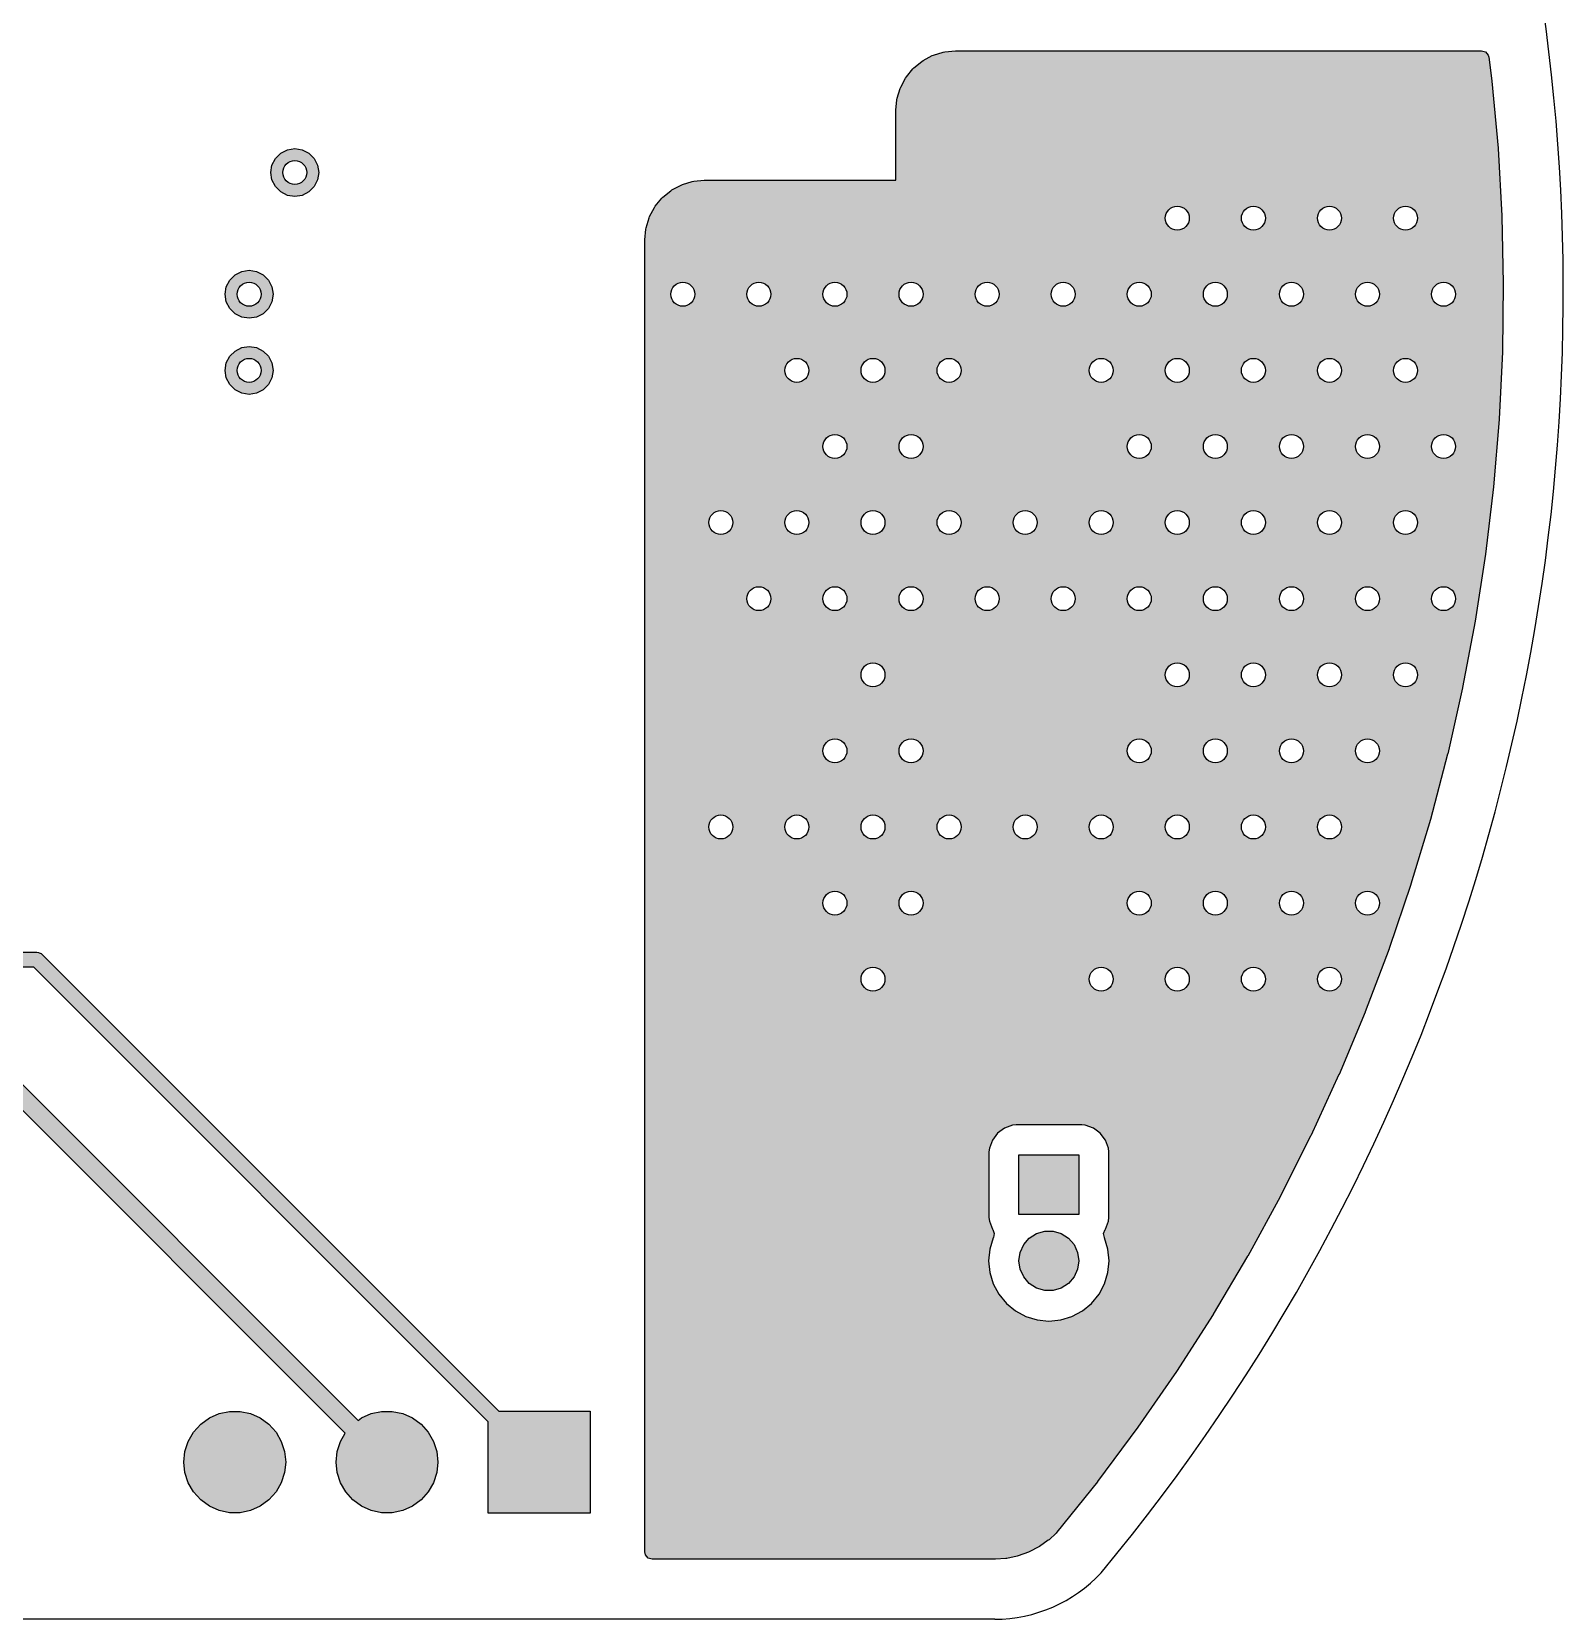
# Model space of a CAD drawing. Header units: millimetres. Extents: x -3894 to -3474, y -291 to 6.
# Drawn here: x -3615.62 to -3590.06, y -105.97 to -79.48 of the extents above; entities that cross this region are included whole.
import ezdxf

# ---------------------------------------------------------------- set-up
doc = ezdxf.new("R2010")
doc.units = ezdxf.units.MM
doc.layers.add('BLACK', color=7, linetype='Continuous')

msp = doc.modelspace()

# ---------------------------------------------------------------- hatches: boundary and pattern name
h = msp.add_hatch(color=256)
h.dxf.hatch_style = 1
h.paths.add_polyline_path([(-3633.604, -85.06), (-3633.716, -85.003), (-3633.839, -84.983), (-3633.963, -85.003), (-3634.074, -85.06), (-3634.163, -85.148), (-3634.22, -85.26), (-3634.239, -85.383), (-3634.22, -85.507), (-3634.163, -85.619), (-3634.074, -85.707), (-3633.963, -85.764), (-3633.839, -85.783), (-3633.716, -85.764), (-3633.604, -85.707), (-3633.516, -85.619), (-3633.459, -85.507), (-3633.439, -85.383), (-3633.459, -85.26), (-3633.516, -85.148)])
h.paths.add_polyline_path([(-3633.639, -85.383, -1), (-3634.039, -85.383, -1)], flags=16)
h.paths.add_polyline_path([(-3633.516, -84.349), (-3633.459, -84.237), (-3633.439, -84.113), (-3633.459, -83.99), (-3633.516, -83.878), (-3633.604, -83.79), (-3633.716, -83.733), (-3633.839, -83.713), (-3633.963, -83.733), (-3634.074, -83.79), (-3634.163, -83.878), (-3634.22, -83.99), (-3634.239, -84.113), (-3634.22, -84.237), (-3634.163, -84.349), (-3634.074, -84.437), (-3633.963, -84.494), (-3633.839, -84.513), (-3633.716, -84.494), (-3633.604, -84.437)])
h.paths.add_polyline_path([(-3634.039, -84.113, -1), (-3633.639, -84.113, -1)], flags=16)
h.paths.add_polyline_path([(-3611.672, -84.894), (-3611.76, -84.806), (-3611.872, -84.749), (-3611.995, -84.729), (-3612.119, -84.749), (-3612.23, -84.806), (-3612.319, -84.894), (-3612.376, -85.006), (-3612.395, -85.129), (-3612.376, -85.253), (-3612.319, -85.365), (-3612.23, -85.453), (-3612.119, -85.51), (-3611.995, -85.529), (-3611.872, -85.51), (-3611.76, -85.453), (-3611.672, -85.365), (-3611.615, -85.253), (-3611.595, -85.129), (-3611.615, -85.006)])
h.paths.add_polyline_path([(-3611.795, -85.129, -1), (-3612.195, -85.129, -1)], flags=16)
h.paths.add_polyline_path([(-3611.672, -84.095), (-3611.615, -83.983), (-3611.595, -83.859), (-3611.615, -83.736), (-3611.672, -83.624), (-3611.76, -83.536), (-3611.872, -83.479), (-3611.995, -83.459), (-3612.119, -83.479), (-3612.23, -83.536), (-3612.319, -83.624), (-3612.376, -83.736), (-3612.395, -83.859), (-3612.376, -83.983), (-3612.319, -84.095), (-3612.23, -84.183), (-3612.119, -84.24), (-3611.995, -84.259), (-3611.872, -84.24), (-3611.76, -84.183)])
h.paths.add_polyline_path([(-3612.195, -83.859, -1), (-3611.795, -83.859, -1)], flags=16)
h.paths.add_polyline_path([(-3610.91, -82.063), (-3610.853, -81.951), (-3610.833, -81.827), (-3610.853, -81.704), (-3610.91, -81.592), (-3610.998, -81.504), (-3611.11, -81.447), (-3611.233, -81.427), (-3611.357, -81.447), (-3611.468, -81.504), (-3611.557, -81.592), (-3611.614, -81.704), (-3611.633, -81.827), (-3611.614, -81.951), (-3611.557, -82.063), (-3611.468, -82.151), (-3611.357, -82.208), (-3611.233, -82.227), (-3611.11, -82.208), (-3610.998, -82.151)])
h.paths.add_polyline_path([(-3611.433, -81.827, -1), (-3611.033, -81.827, -1)], flags=16)
h.paths.add_polyline_path([(-3617.094, -75.408), (-3617.206, -75.351), (-3617.329, -75.331), (-3617.453, -75.351), (-3617.564, -75.408), (-3617.653, -75.496), (-3617.71, -75.608), (-3617.729, -75.731), (-3617.71, -75.855), (-3617.653, -75.967), (-3617.564, -76.055), (-3617.453, -76.112), (-3617.329, -76.131), (-3617.206, -76.112), (-3617.094, -76.055), (-3617.006, -75.967), (-3616.949, -75.855), (-3616.929, -75.731), (-3616.949, -75.608), (-3617.006, -75.496)])
h.paths.add_polyline_path([(-3617.129, -75.731, -1), (-3617.529, -75.731, -1)], flags=16)
h.paths.add_polyline_path([(-3617.457, -72.553), (-3617.437, -72.429), (-3617.457, -72.306), (-3617.514, -72.194), (-3617.602, -72.106), (-3617.714, -72.049), (-3617.837, -72.029), (-3617.961, -72.049), (-3618.072, -72.106), (-3618.161, -72.194), (-3618.218, -72.306), (-3618.237, -72.429), (-3618.218, -72.553), (-3618.161, -72.665), (-3618.072, -72.753), (-3617.961, -72.81), (-3617.837, -72.829), (-3617.714, -72.81), (-3617.602, -72.753), (-3617.514, -72.665)])
h.paths.add_polyline_path([(-3618.037, -72.429, -1), (-3617.637, -72.429, -1)], flags=16)
h.paths.add_polyline_path([(-3615.736, -72.665), (-3615.679, -72.553), (-3615.659, -72.429), (-3615.679, -72.306), (-3615.736, -72.194), (-3615.824, -72.106), (-3615.936, -72.049), (-3616.059, -72.029), (-3616.183, -72.049), (-3616.294, -72.106), (-3616.383, -72.194), (-3616.44, -72.306), (-3616.459, -72.429), (-3616.44, -72.553), (-3616.383, -72.665), (-3616.294, -72.753), (-3616.183, -72.81), (-3616.059, -72.829), (-3615.936, -72.81), (-3615.824, -72.753)])
h.paths.add_polyline_path([(-3616.259, -72.429, -1), (-3615.859, -72.429, -1)], flags=16)
h = msp.add_hatch(color=256)
h.dxf.hatch_style = 1
h.paths.add_polyline_path([(-3594.276, -97.91), (-3594.274, -97.906), (-3593.803, -96.882), (-3593.801, -96.878), (-3593.366, -95.839), (-3593.364, -95.835), (-3592.966, -94.781), (-3592.964, -94.777), (-3592.602, -93.709), (-3592.601, -93.705), (-3592.277, -92.626), (-3592.276, -92.622), (-3591.989, -91.532), (-3591.988, -91.528), (-3591.739, -90.428), (-3591.739, -90.424), (-3591.528, -89.317), (-3591.528, -89.313), (-3591.356, -88.199), (-3591.356, -88.194), (-3591.223, -87.075), (-3591.223, -87.071), (-3591.129, -85.948), (-3591.129, -85.944), (-3591.075, -84.818), (-3591.074, -84.814), (-3591.059, -83.687), (-3591.059, -83.682), (-3591.083, -82.556), (-3591.084, -82.551), (-3591.147, -81.426), (-3591.147, -81.422), (-3591.25, -80.3), (-3591.25, -80.295), (-3591.3, -79.904), (-3591.31, -79.868), (-3591.356, -79.815), (-3591.423, -79.795), (-3600.194, -79.795), (-3600.206, -79.796), (-3600.383, -79.814), (-3600.407, -79.818), (-3600.571, -79.868), (-3600.594, -79.877), (-3600.745, -79.958), (-3600.765, -79.972), (-3600.898, -80.081), (-3600.915, -80.098), (-3601.024, -80.23), (-3601.038, -80.251), (-3601.118, -80.402), (-3601.128, -80.424), (-3601.178, -80.589), (-3601.182, -80.613), (-3601.2, -80.789), (-3601.2, -80.802), (-3601.2, -81.954), (-3602.2, -81.954), (-3602.2, -81.954), (-3604.385, -81.954), (-3604.397, -81.955), (-3604.574, -81.973), (-3604.598, -81.977), (-3604.762, -82.027), (-3604.785, -82.036), (-3604.936, -82.117), (-3604.956, -82.131), (-3605.089, -82.24), (-3605.106, -82.257), (-3605.215, -82.389), (-3605.229, -82.41), (-3605.309, -82.561), (-3605.319, -82.583), (-3605.369, -82.748), (-3605.373, -82.772), (-3605.391, -82.948), (-3605.391, -82.961), (-3605.391, -99.988), (-3605.391, -104.846), (-3605.38, -104.898), (-3605.334, -104.951), (-3605.267, -104.97), (-3599.554, -104.97), (-3599.545, -104.97), (-3599.537, -104.969), (-3599.363, -104.958), (-3599.346, -104.955), (-3599.172, -104.919), (-3599.155, -104.914), (-3598.987, -104.854), (-3598.972, -104.848), (-3598.814, -104.765), (-3598.799, -104.756), (-3598.654, -104.653), (-3598.641, -104.643), (-3598.524, -104.533), (-3598.512, -104.52), (-3597.836, -103.675), (-3597.833, -103.672), (-3597.16, -102.768), (-3597.158, -102.764), (-3596.516, -101.838), (-3596.514, -101.834), (-3595.905, -100.886), (-3595.903, -100.882), (-3595.328, -99.913), (-3595.325, -99.909), (-3594.784, -98.921), (-3594.782, -98.917)])
h.paths.add_polyline_path([(-3601.781, -95.289, -1), (-3601.381, -95.289, -1)], flags=16)
h.paths.add_polyline_path([(-3599.638, -98.111), (-3599.588, -97.976), (-3599.502, -97.861), (-3599.387, -97.775), (-3599.252, -97.724), (-3599.192, -97.718), (-3599.192, -97.718), (-3598.096, -97.718), (-3598.096, -97.718), (-3598.096, -97.718), (-3598.096, -97.718), (-3598.037, -97.724), (-3597.902, -97.775), (-3597.787, -97.861), (-3597.701, -97.976), (-3597.65, -98.111), (-3597.644, -98.171), (-3597.644, -99.266), (-3597.65, -99.326), (-3597.701, -99.461), (-3597.707, -99.469), (-3597.731, -99.533), (-3597.718, -99.596), (-3597.658, -99.792), (-3597.639, -99.988), (-3597.658, -100.185), (-3597.716, -100.373), (-3597.808, -100.547), (-3597.933, -100.699), (-3598.086, -100.824), (-3598.26, -100.917), (-3598.448, -100.975), (-3598.644, -100.994), (-3598.84, -100.975), (-3599.029, -100.917), (-3599.203, -100.824), (-3599.355, -100.699), (-3599.48, -100.547), (-3599.573, -100.373), (-3599.63, -100.185), (-3599.65, -99.988), (-3599.63, -99.792), (-3599.571, -99.596), (-3599.558, -99.534), (-3599.582, -99.469), (-3599.588, -99.461), (-3599.638, -99.326), (-3599.645, -99.266), (-3599.645, -99.266), (-3599.645, -98.171)], flags=16)
h.paths.add_polyline_path([(-3602.416, -94.019, -1), (-3602.016, -94.019, -1)], flags=16)
h.paths.add_polyline_path([(-3599.144, -98.218), (-3598.144, -98.218), (-3598.144, -99.218), (-3599.144, -99.218)], flags=0)
h.paths.add_polyline_path([(-3599.124, -99.848), (-3599.065, -99.718), (-3598.972, -99.611), (-3598.852, -99.534), (-3598.715, -99.494), (-3598.573, -99.494), (-3598.437, -99.534), (-3598.317, -99.611), (-3598.224, -99.718), (-3598.165, -99.848), (-3598.144, -99.988), (-3598.165, -100.129), (-3598.224, -100.259), (-3598.317, -100.366), (-3598.437, -100.443), (-3598.573, -100.483), (-3598.715, -100.483), (-3598.852, -100.443), (-3598.972, -100.366), (-3599.065, -100.259), (-3599.124, -100.129), (-3599.144, -99.988)], flags=0)
h.paths.add_polyline_path([(-3601.146, -94.019, -1), (-3600.746, -94.019, -1)], flags=16)
h.paths.add_polyline_path([(-3603.051, -92.749, -1), (-3602.651, -92.749, -1)], flags=16)
h.paths.add_polyline_path([(-3604.321, -92.749, -1), (-3603.921, -92.749, -1)], flags=16)
h.paths.add_polyline_path([(-3601.781, -92.749, -1), (-3601.381, -92.749, -1)], flags=16)
h.paths.add_polyline_path([(-3597.718, -99.598), (-3597.716, -99.604), (-3597.717, -99.602), (-3597.717, -99.598)], flags=0)
h.paths.add_polyline_path([(-3600.511, -92.749, -1), (-3600.111, -92.749, -1)], flags=16)
h.paths.add_polyline_path([(-3597.971, -95.289, -1), (-3597.571, -95.289, -1)], flags=16)
h.paths.add_polyline_path([(-3602.416, -91.479, -1), (-3602.016, -91.479, -1)], flags=16)
h.paths.add_polyline_path([(-3599.241, -92.749, -1), (-3598.841, -92.749, -1)], flags=16)
h.paths.add_polyline_path([(-3601.146, -91.479, -1), (-3600.746, -91.479, -1)], flags=16)
h.paths.add_polyline_path([(-3596.701, -95.289, -1), (-3596.301, -95.289, -1)], flags=16)
h.paths.add_polyline_path([(-3597.336, -94.019, -1), (-3596.936, -94.019, -1)], flags=16)
h.paths.add_polyline_path([(-3597.971, -92.749, -1), (-3597.571, -92.749, -1)], flags=16)
h.paths.add_polyline_path([(-3601.781, -90.209, -1), (-3601.381, -90.209, -1)], flags=16)
h.paths.add_polyline_path([(-3596.066, -94.019, -1), (-3595.666, -94.019, -1)], flags=16)
h.paths.add_polyline_path([(-3595.431, -95.289, -1), (-3595.031, -95.289, -1)], flags=16)
h.paths.add_polyline_path([(-3596.701, -92.749, -1), (-3596.301, -92.749, -1)], flags=16)
h.paths.add_polyline_path([(-3597.336, -91.479, -1), (-3596.936, -91.479, -1)], flags=16)
h.paths.add_polyline_path([(-3603.686, -88.939, -1), (-3603.286, -88.939, -1)], flags=16)
h.paths.add_polyline_path([(-3602.416, -88.939, -1), (-3602.016, -88.939, -1)], flags=16)
h.paths.add_polyline_path([(-3601.146, -88.939, -1), (-3600.746, -88.939, -1)], flags=16)
h.paths.add_polyline_path([(-3594.796, -94.019, -1), (-3594.396, -94.019, -1)], flags=16)
h.paths.add_polyline_path([(-3595.431, -92.749, -1), (-3595.031, -92.749, -1)], flags=16)
h.paths.add_polyline_path([(-3594.161, -95.289, -1), (-3593.761, -95.289, -1)], flags=16)
h.paths.add_polyline_path([(-3599.876, -88.939, -1), (-3599.476, -88.939, -1)], flags=16)
h.paths.add_polyline_path([(-3596.066, -91.479, -1), (-3595.666, -91.479, -1)], flags=16)
h.paths.add_polyline_path([(-3598.606, -88.939, -1), (-3598.206, -88.939, -1)], flags=16)
h.paths.add_polyline_path([(-3596.701, -90.209, -1), (-3596.301, -90.209, -1)], flags=16)
h.paths.add_polyline_path([(-3603.051, -87.669, -1), (-3602.651, -87.669, -1)], flags=16)
h.paths.add_polyline_path([(-3604.321, -87.669, -1), (-3603.921, -87.669, -1)], flags=16)
h.paths.add_polyline_path([(-3601.781, -87.669, -1), (-3601.381, -87.669, -1)], flags=16)
h.paths.add_polyline_path([(-3594.161, -92.749, -1), (-3593.761, -92.749, -1)], flags=16)
h.paths.add_polyline_path([(-3593.526, -94.019, -1), (-3593.126, -94.019, -1)], flags=16)
h.paths.add_polyline_path([(-3600.511, -87.669, -1), (-3600.111, -87.669, -1)], flags=16)
h.paths.add_polyline_path([(-3594.796, -91.479, -1), (-3594.396, -91.479, -1)], flags=16)
h.paths.add_polyline_path([(-3597.336, -88.939, -1), (-3596.936, -88.939, -1)], flags=16)
h.paths.add_polyline_path([(-3595.431, -90.209, -1), (-3595.031, -90.209, -1)], flags=16)
h.paths.add_polyline_path([(-3599.241, -87.669, -1), (-3598.841, -87.669, -1)], flags=16)
h.paths.add_polyline_path([(-3596.066, -88.939, -1), (-3595.666, -88.939, -1)], flags=16)
h.paths.add_polyline_path([(-3602.416, -86.399, -1), (-3602.016, -86.399, -1)], flags=16)
h.paths.add_polyline_path([(-3597.971, -87.669, -1), (-3597.571, -87.669, -1)], flags=16)
h.paths.add_polyline_path([(-3593.526, -91.479, -1), (-3593.126, -91.479, -1)], flags=16)
h.paths.add_polyline_path([(-3601.146, -86.399, -1), (-3600.746, -86.399, -1)], flags=16)
h.paths.add_polyline_path([(-3594.161, -90.209, -1), (-3593.761, -90.209, -1)], flags=16)
h.paths.add_polyline_path([(-3596.701, -87.669, -1), (-3596.301, -87.669, -1)], flags=16)
h.paths.add_polyline_path([(-3594.796, -88.939, -1), (-3594.396, -88.939, -1)], flags=16)
h.paths.add_polyline_path([(-3603.051, -85.129, -1), (-3602.651, -85.129, -1)], flags=16)
h.paths.add_polyline_path([(-3601.781, -85.129, -1), (-3601.381, -85.129, -1)], flags=16)
h.paths.add_polyline_path([(-3595.431, -87.669, -1), (-3595.031, -87.669, -1)], flags=16)
h.paths.add_polyline_path([(-3592.891, -90.209, -1), (-3592.491, -90.209, -1)], flags=16)
h.paths.add_polyline_path([(-3597.336, -86.399, -1), (-3596.936, -86.399, -1)], flags=16)
h.paths.add_polyline_path([(-3600.511, -85.129, -1), (-3600.111, -85.129, -1)], flags=16)
h.paths.add_polyline_path([(-3593.526, -88.939, -1), (-3593.126, -88.939, -1)], flags=16)
h.paths.add_polyline_path([(-3596.066, -86.399, -1), (-3595.666, -86.399, -1)], flags=16)
h.paths.add_polyline_path([(-3594.161, -87.669, -1), (-3593.761, -87.669, -1)], flags=16)
h.paths.add_polyline_path([(-3597.971, -85.129, -1), (-3597.571, -85.129, -1)], flags=16)
h.paths.add_polyline_path([(-3603.686, -83.859, -1), (-3603.286, -83.859, -1)], flags=16)
h.paths.add_polyline_path([(-3602.416, -83.859, -1), (-3602.016, -83.859, -1)], flags=16)
h.paths.add_polyline_path([(-3604.956, -83.859, -1), (-3604.556, -83.859, -1)], flags=16)
h.paths.add_polyline_path([(-3592.256, -88.939, -1), (-3591.856, -88.939, -1)], flags=16)
h.paths.add_polyline_path([(-3601.146, -83.859, -1), (-3600.746, -83.859, -1)], flags=16)
h.paths.add_polyline_path([(-3594.796, -86.399, -1), (-3594.396, -86.399, -1)], flags=16)
h.paths.add_polyline_path([(-3596.701, -85.129, -1), (-3596.301, -85.129, -1)], flags=16)
h.paths.add_polyline_path([(-3599.876, -83.859, -1), (-3599.476, -83.859, -1)], flags=16)
h.paths.add_polyline_path([(-3592.891, -87.669, -1), (-3592.491, -87.669, -1)], flags=16)
h.paths.add_polyline_path([(-3598.606, -83.859, -1), (-3598.206, -83.859, -1)], flags=16)
h.paths.add_polyline_path([(-3595.431, -85.129, -1), (-3595.031, -85.129, -1)], flags=16)
h.paths.add_polyline_path([(-3593.526, -86.399, -1), (-3593.126, -86.399, -1)], flags=16)
h.paths.add_polyline_path([(-3597.336, -83.859, -1), (-3596.936, -83.859, -1)], flags=16)
h.paths.add_polyline_path([(-3594.161, -85.129, -1), (-3593.761, -85.129, -1)], flags=16)
h.paths.add_polyline_path([(-3596.066, -83.859, -1), (-3595.666, -83.859, -1)], flags=16)
h.paths.add_polyline_path([(-3592.256, -86.399, -1), (-3591.856, -86.399, -1)], flags=16)
h.paths.add_polyline_path([(-3594.796, -83.859, -1), (-3594.396, -83.859, -1)], flags=16)
h.paths.add_polyline_path([(-3592.891, -85.129, -1), (-3592.491, -85.129, -1)], flags=16)
h.paths.add_polyline_path([(-3596.701, -82.589, -1), (-3596.301, -82.589, -1)], flags=16)
h.paths.add_polyline_path([(-3593.526, -83.859, -1), (-3593.126, -83.859, -1)], flags=16)
h.paths.add_polyline_path([(-3595.431, -82.589, -1), (-3595.031, -82.589, -1)], flags=16)
h.paths.add_polyline_path([(-3594.161, -82.589, -1), (-3593.761, -82.589, -1)], flags=16)
h.paths.add_polyline_path([(-3592.256, -83.859, -1), (-3591.856, -83.859, -1)], flags=16)
h.paths.add_polyline_path([(-3592.891, -82.589, -1), (-3592.491, -82.589, -1)], flags=16)
h = msp.add_hatch(color=256)
h.dxf.hatch_style = 1
h.paths.add_polyline_path([(-3598.144, -98.218), (-3599.144, -98.218), (-3599.144, -99.218), (-3598.144, -99.218)])
h.paths.add_polyline_path([(-3598.144, -99.988), (-3598.165, -99.848), (-3598.224, -99.718), (-3598.317, -99.611), (-3598.437, -99.534), (-3598.573, -99.494), (-3598.715, -99.494), (-3598.852, -99.534), (-3598.972, -99.611), (-3599.065, -99.718), (-3599.124, -99.848), (-3599.144, -99.988), (-3599.124, -100.129), (-3599.065, -100.259), (-3598.972, -100.366), (-3598.852, -100.443), (-3598.715, -100.483), (-3598.573, -100.483), (-3598.437, -100.443), (-3598.317, -100.366), (-3598.224, -100.259), (-3598.165, -100.129)])
h.paths.add_polyline_path([(-3623.429, -100.23), (-3623.54, -100.173), (-3623.664, -100.154), (-3623.788, -100.173), (-3623.899, -100.23), (-3623.988, -100.319), (-3624.045, -100.43), (-3624.064, -100.554), (-3624.045, -100.677), (-3623.988, -100.789), (-3623.899, -100.877), (-3623.788, -100.934), (-3623.664, -100.954), (-3623.54, -100.934), (-3623.429, -100.877), (-3623.34, -100.789), (-3623.284, -100.677), (-3623.264, -100.554), (-3623.284, -100.43), (-3623.34, -100.319)])
h.paths.add_polyline_path([(-3623.464, -100.554, -1), (-3623.864, -100.554, -1)], flags=16)
h.paths.add_polyline_path([(-3623.284, -98.645), (-3623.264, -98.522), (-3623.284, -98.398), (-3623.34, -98.287), (-3623.429, -98.198), (-3623.54, -98.141), (-3623.664, -98.122), (-3623.788, -98.141), (-3623.899, -98.198), (-3623.988, -98.287), (-3624.045, -98.398), (-3624.064, -98.522), (-3624.045, -98.645), (-3623.988, -98.757), (-3623.899, -98.845), (-3623.788, -98.902), (-3623.664, -98.922), (-3623.54, -98.902), (-3623.429, -98.845), (-3623.34, -98.757)])
h.paths.add_polyline_path([(-3623.864, -98.522, -1), (-3623.464, -98.522, -1)], flags=16)
h.paths.add_polyline_path([(-3616.172, -93.826), (-3616.228, -93.715), (-3616.317, -93.626), (-3616.428, -93.569), (-3616.552, -93.55), (-3616.676, -93.569), (-3616.787, -93.626), (-3616.876, -93.715), (-3616.933, -93.826), (-3616.952, -93.95), (-3616.933, -94.073), (-3616.876, -94.185), (-3616.787, -94.273), (-3616.676, -94.33), (-3616.552, -94.35), (-3616.428, -94.33), (-3616.317, -94.273), (-3616.228, -94.185), (-3616.172, -94.073), (-3616.152, -93.95)])
h.paths.add_polyline_path([(-3616.352, -93.95, -1), (-3616.752, -93.95, -1)], flags=16)
h.paths.add_polyline_path([(-3630.396, -94.08), (-3630.452, -93.969), (-3630.541, -93.88), (-3630.652, -93.823), (-3630.776, -93.804), (-3630.9, -93.823), (-3631.011, -93.88), (-3631.1, -93.969), (-3631.157, -94.08), (-3631.176, -94.204), (-3631.157, -94.327), (-3631.1, -94.439), (-3631.011, -94.527), (-3630.9, -94.584), (-3630.776, -94.604), (-3630.652, -94.584), (-3630.541, -94.527), (-3630.452, -94.439), (-3630.396, -94.327), (-3630.376, -94.204)])
h.paths.add_polyline_path([(-3630.576, -94.204, -1), (-3630.976, -94.204, -1)], flags=16)
h.paths.add_polyline_path([(-3629.309, -90.413), (-3629.398, -90.324), (-3629.509, -90.267), (-3629.633, -90.248), (-3629.757, -90.267), (-3629.868, -90.324), (-3629.957, -90.413), (-3630.014, -90.524), (-3630.033, -90.648), (-3630.014, -90.771), (-3629.957, -90.883), (-3629.868, -90.971), (-3629.757, -91.028), (-3629.633, -91.048), (-3629.509, -91.028), (-3629.398, -90.971), (-3629.309, -90.883), (-3629.253, -90.771), (-3629.233, -90.648), (-3629.253, -90.524)])
h.paths.add_polyline_path([(-3629.433, -90.648, -1), (-3629.833, -90.648, -1)], flags=16)
h.paths.add_polyline_path([(-3626.404, -89.683), (-3626.347, -89.571), (-3626.327, -89.447), (-3626.347, -89.324), (-3626.404, -89.212), (-3626.492, -89.124), (-3626.604, -89.067), (-3626.727, -89.047), (-3626.851, -89.067), (-3626.962, -89.124), (-3627.051, -89.212), (-3627.108, -89.324), (-3627.127, -89.447), (-3627.108, -89.571), (-3627.051, -89.683), (-3626.962, -89.771), (-3626.851, -89.828), (-3626.727, -89.847), (-3626.604, -89.828), (-3626.492, -89.771)])
h.paths.add_polyline_path([(-3626.927, -89.447, -1), (-3626.527, -89.447, -1)], flags=16)
h.paths.add_polyline_path([(-3620.562, -89.683), (-3620.505, -89.571), (-3620.485, -89.447), (-3620.505, -89.324), (-3620.562, -89.212), (-3620.65, -89.124), (-3620.762, -89.067), (-3620.885, -89.047), (-3621.009, -89.067), (-3621.12, -89.124), (-3621.209, -89.212), (-3621.266, -89.324), (-3621.285, -89.447), (-3621.266, -89.571), (-3621.209, -89.683), (-3621.12, -89.771), (-3621.009, -89.828), (-3620.885, -89.847), (-3620.762, -89.828), (-3620.65, -89.771)])
h.paths.add_polyline_path([(-3621.085, -89.447, -1), (-3620.685, -89.447, -1)], flags=16)
h = msp.add_hatch(color=256)
h.dxf.hatch_style = 1
h.paths.add_polyline_path([(-3647.817, -98.218), (-3648.817, -98.218), (-3648.817, -99.218), (-3647.817, -99.218)])
h.paths.add_polyline_path([(-3647.838, -100.129), (-3647.817, -99.988), (-3647.838, -99.848), (-3647.897, -99.718), (-3647.99, -99.611), (-3648.11, -99.534), (-3648.246, -99.494), (-3648.388, -99.494), (-3648.525, -99.534), (-3648.645, -99.611), (-3648.738, -99.718), (-3648.797, -99.848), (-3648.817, -99.988), (-3648.797, -100.129), (-3648.738, -100.259), (-3648.645, -100.366), (-3648.525, -100.443), (-3648.388, -100.483), (-3648.246, -100.483), (-3648.11, -100.443), (-3647.99, -100.366), (-3647.897, -100.259)])
h.paths.add_polyline_path([(-3611.403, -103.171), (-3611.458, -103.002), (-3611.546, -102.848), (-3611.665, -102.716), (-3611.809, -102.612), (-3611.971, -102.539), (-3612.145, -102.502), (-3612.323, -102.502), (-3612.497, -102.539), (-3612.659, -102.612), (-3612.803, -102.716), (-3612.922, -102.848), (-3613.011, -103.002), (-3613.066, -103.171), (-3613.084, -103.348), (-3613.066, -103.524), (-3613.011, -103.693), (-3612.922, -103.847), (-3612.803, -103.979), (-3612.659, -104.084), (-3612.497, -104.156), (-3612.323, -104.193), (-3612.145, -104.193), (-3611.971, -104.156), (-3611.809, -104.084), (-3611.665, -103.979), (-3611.546, -103.847), (-3611.458, -103.693), (-3611.403, -103.524), (-3611.384, -103.348)], flags=17)
h.paths.add_polyline_path([(-3608.863, -103.171), (-3608.918, -103.002), (-3609.006, -102.848), (-3609.125, -102.716), (-3609.269, -102.612), (-3609.431, -102.539), (-3609.605, -102.502), (-3609.783, -102.502), (-3609.957, -102.539), (-3610.119, -102.612), (-3610.176, -102.653), (-3616.884, -95.945), (-3616.907, -95.927), (-3616.961, -95.904), (-3616.99, -95.901), (-3624.802, -95.901), (-3625.585, -95.119), (-3625.57, -95.089), (-3625.55, -94.966), (-3625.57, -94.842), (-3625.626, -94.731), (-3625.715, -94.642), (-3625.826, -94.585), (-3625.95, -94.566), (-3626.074, -94.585), (-3626.185, -94.642), (-3626.274, -94.731), (-3626.331, -94.842), (-3626.35, -94.966), (-3626.331, -95.089), (-3626.274, -95.201), (-3626.185, -95.289), (-3626.074, -95.346), (-3625.95, -95.366), (-3625.826, -95.346), (-3625.797, -95.331), (-3624.97, -96.158), (-3624.948, -96.176), (-3624.894, -96.199), (-3624.864, -96.201), (-3617.052, -96.201), (-3610.391, -102.863), (-3610.471, -103.002), (-3610.526, -103.171), (-3610.544, -103.348), (-3610.526, -103.524), (-3610.471, -103.693), (-3610.382, -103.847), (-3610.263, -103.979), (-3610.119, -104.084), (-3609.957, -104.156), (-3609.783, -104.193), (-3609.605, -104.193), (-3609.431, -104.156), (-3609.269, -104.084), (-3609.125, -103.979), (-3609.006, -103.847), (-3608.918, -103.693), (-3608.863, -103.524), (-3608.844, -103.348)])
h.paths.add_polyline_path([(-3626.15, -94.966, -1), (-3625.75, -94.966, -1)], flags=16)
h.paths.add_polyline_path([(-3606.304, -102.498), (-3607.827, -102.498), (-3615.448, -94.877), (-3615.467, -94.862), (-3615.499, -94.849), (-3615.512, -94.843), (-3615.536, -94.841), (-3620.998, -94.841), (-3621.054, -94.731), (-3621.143, -94.642), (-3621.254, -94.585), (-3621.378, -94.566), (-3621.502, -94.585), (-3621.613, -94.642), (-3621.702, -94.731), (-3621.759, -94.842), (-3621.778, -94.966), (-3621.759, -95.089), (-3621.702, -95.201), (-3621.613, -95.289), (-3621.502, -95.346), (-3621.378, -95.366), (-3621.254, -95.346), (-3621.143, -95.289), (-3621.054, -95.201), (-3620.998, -95.091), (-3615.588, -95.091), (-3608.004, -102.675), (-3608.004, -104.198), (-3606.304, -104.198)])
h.paths.add_polyline_path([(-3621.578, -94.966, -1), (-3621.178, -94.966, -1)], flags=16)

# ---------------------------------------------------------------- linework, layer by layer
at = {"layer": 'BLACK', "linetype": 'Continuous'}
for p, q in [((-3600.898, -80.081), (-3600.765, -79.972)), ((-3600.765, -79.972), (-3600.745, -79.958)), ((-3600.745, -79.958), (-3600.594, -79.877)), ((-3600.594, -79.877), (-3600.571, -79.868)), ((-3600.571, -79.868), (-3600.407, -79.818)), ((-3600.407, -79.818), (-3600.383, -79.814)), ((-3600.383, -79.814), (-3600.206, -79.796)), ((-3600.206, -79.796), (-3600.194, -79.795)), ((-3600.194, -79.795), (-3591.423, -79.795)), ((-3591.423, -79.795), (-3591.356, -79.815)), ((-3591.356, -79.815), (-3591.31, -79.868)), ((-3591.31, -79.868), (-3591.3, -79.904)), ((-3591.3, -79.904), (-3591.25, -80.295)), ((-3601.118, -80.402), (-3601.038, -80.251)), ((-3601.038, -80.251), (-3601.024, -80.23)), ((-3601.024, -80.23), (-3600.915, -80.098)), ((-3600.915, -80.098), (-3600.898, -80.081)), ((-3601.178, -80.589), (-3601.128, -80.424)), ((-3601.128, -80.424), (-3601.118, -80.402)), ((-3591.25, -80.295), (-3591.25, -80.3)), ((-3591.25, -80.3), (-3591.147, -81.422)), ((-3601.2, -80.789), (-3601.182, -80.613)), ((-3601.2, -80.802), (-3601.2, -80.789)), ((-3601.2, -81.954), (-3601.2, -80.802)), ((-3601.182, -80.613), (-3601.178, -80.589)), ((-3611.614, -81.704), (-3611.557, -81.592)), ((-3611.557, -81.592), (-3611.468, -81.504)), ((-3611.468, -81.504), (-3611.357, -81.447)), ((-3611.357, -81.447), (-3611.233, -81.427)), ((-3611.233, -81.427), (-3611.11, -81.447)), ((-3611.11, -81.447), (-3610.998, -81.504)), ((-3610.998, -81.504), (-3610.91, -81.592)), ((-3610.91, -81.592), (-3610.853, -81.704)), ((-3591.147, -81.422), (-3591.147, -81.426)), ((-3591.147, -81.426), (-3591.084, -82.551)), ((-3611.633, -81.827), (-3611.614, -81.704)), ((-3611.614, -81.951), (-3611.633, -81.827)), ((-3610.853, -81.704), (-3610.833, -81.827)), ((-3610.833, -81.827), (-3610.853, -81.951)), ((-3611.557, -82.063), (-3611.614, -81.951)), ((-3611.468, -82.151), (-3611.557, -82.063)), ((-3610.91, -82.063), (-3610.998, -82.151)), ((-3610.853, -81.951), (-3610.91, -82.063)), ((-3604.956, -82.131), (-3604.936, -82.117)), ((-3604.936, -82.117), (-3604.785, -82.036)), ((-3604.785, -82.036), (-3604.762, -82.027)), ((-3604.762, -82.027), (-3604.598, -81.977)), ((-3604.598, -81.977), (-3604.574, -81.973)), ((-3604.574, -81.973), (-3604.397, -81.955)), ((-3604.397, -81.955), (-3604.385, -81.954)), ((-3604.385, -81.954), (-3602.2, -81.954)), ((-3602.2, -81.954), (-3602.2, -81.954)), ((-3602.2, -81.954), (-3601.2, -81.954)), ((-3611.357, -82.208), (-3611.468, -82.151)), ((-3611.233, -82.227), (-3611.357, -82.208)), ((-3611.11, -82.208), (-3611.233, -82.227)), ((-3610.998, -82.151), (-3611.11, -82.208)), ((-3605.229, -82.41), (-3605.215, -82.389)), ((-3605.215, -82.389), (-3605.106, -82.257)), ((-3605.106, -82.257), (-3605.089, -82.24)), ((-3605.089, -82.24), (-3604.956, -82.131)), ((-3605.369, -82.748), (-3605.319, -82.583)), ((-3605.319, -82.583), (-3605.309, -82.561)), ((-3605.309, -82.561), (-3605.229, -82.41)), ((-3591.084, -82.551), (-3591.083, -82.556)), ((-3591.083, -82.556), (-3591.059, -83.682)), ((-3605.391, -82.948), (-3605.373, -82.772)), ((-3605.373, -82.772), (-3605.369, -82.748)), ((-3605.391, -82.961), (-3605.391, -82.948)), ((-3605.391, -99.988), (-3605.391, -82.961)), ((-3612.376, -83.736), (-3612.319, -83.624)), ((-3612.319, -83.624), (-3612.23, -83.536)), ((-3612.23, -83.536), (-3612.119, -83.479)), ((-3612.119, -83.479), (-3611.995, -83.459)), ((-3611.995, -83.459), (-3611.872, -83.479)), ((-3611.872, -83.479), (-3611.76, -83.536)), ((-3611.76, -83.536), (-3611.672, -83.624)), ((-3611.672, -83.624), (-3611.615, -83.736)), ((-3591.059, -83.687), (-3591.074, -84.814)), ((-3591.059, -83.682), (-3591.059, -83.687)), ((-3612.395, -83.859), (-3612.376, -83.736)), ((-3612.376, -83.983), (-3612.395, -83.859)), ((-3611.615, -83.736), (-3611.595, -83.859)), ((-3611.595, -83.859), (-3611.615, -83.983)), ((-3612.319, -84.095), (-3612.376, -83.983)), ((-3612.23, -84.183), (-3612.319, -84.095)), ((-3612.119, -84.24), (-3612.23, -84.183)), ((-3611.995, -84.259), (-3612.119, -84.24)), ((-3611.872, -84.24), (-3611.995, -84.259)), ((-3611.76, -84.183), (-3611.872, -84.24)), ((-3611.672, -84.095), (-3611.76, -84.183)), ((-3611.615, -83.983), (-3611.672, -84.095)), ((-3612.23, -84.806), (-3612.119, -84.749)), ((-3612.119, -84.749), (-3611.995, -84.729)), ((-3611.995, -84.729), (-3611.872, -84.749)), ((-3611.872, -84.749), (-3611.76, -84.806)), ((-3612.395, -85.129), (-3612.376, -85.006)), ((-3612.376, -85.006), (-3612.319, -84.894)), ((-3612.319, -84.894), (-3612.23, -84.806)), ((-3611.76, -84.806), (-3611.672, -84.894)), ((-3611.672, -84.894), (-3611.615, -85.006)), ((-3611.615, -85.006), (-3611.595, -85.129)), ((-3591.075, -84.818), (-3591.129, -85.944)), ((-3591.074, -84.814), (-3591.075, -84.818)), ((-3612.376, -85.253), (-3612.395, -85.129)), ((-3612.319, -85.365), (-3612.376, -85.253)), ((-3611.615, -85.253), (-3611.672, -85.365)), ((-3611.595, -85.129), (-3611.615, -85.253)), ((-3612.23, -85.453), (-3612.319, -85.365)), ((-3612.119, -85.51), (-3612.23, -85.453)), ((-3611.995, -85.529), (-3612.119, -85.51)), ((-3611.872, -85.51), (-3611.995, -85.529)), ((-3611.76, -85.453), (-3611.872, -85.51)), ((-3611.672, -85.365), (-3611.76, -85.453)), ((-3591.129, -85.948), (-3591.223, -87.071)), ((-3591.129, -85.944), (-3591.129, -85.948)), ((-3591.223, -87.075), (-3591.356, -88.194)), ((-3591.223, -87.071), (-3591.223, -87.075)), ((-3591.356, -88.199), (-3591.528, -89.313)), ((-3591.356, -88.194), (-3591.356, -88.199)), ((-3591.528, -89.317), (-3591.739, -90.424)), ((-3591.528, -89.313), (-3591.528, -89.317)), ((-3591.739, -90.428), (-3591.988, -91.528)), ((-3591.739, -90.424), (-3591.739, -90.428)), ((-3591.989, -91.532), (-3592.276, -92.622)), ((-3591.988, -91.528), (-3591.989, -91.532)), ((-3592.277, -92.626), (-3592.601, -93.705)), ((-3592.276, -92.622), (-3592.277, -92.626)), ((-3592.602, -93.709), (-3592.964, -94.777)), ((-3592.601, -93.705), (-3592.602, -93.709)), ((-3620.998, -94.841), (-3615.536, -94.841)), ((-3615.536, -94.841), (-3615.512, -94.843)), ((-3615.512, -94.843), (-3615.512, -94.843)), ((-3615.512, -94.843), (-3615.499, -94.849)), ((-3592.966, -94.781), (-3593.364, -95.835)), ((-3592.964, -94.777), (-3592.966, -94.781)), ((-3615.588, -95.091), (-3620.998, -95.091)), ((-3608.004, -102.675), (-3615.588, -95.091)), ((-3615.499, -94.849), (-3615.467, -94.862)), ((-3615.467, -94.862), (-3615.467, -94.862)), ((-3615.467, -94.862), (-3615.448, -94.877)), ((-3615.448, -94.877), (-3607.827, -102.498)), ((-3593.366, -95.839), (-3593.801, -96.878)), ((-3593.364, -95.835), (-3593.366, -95.839)), ((-3616.884, -95.945), (-3610.176, -102.653)), ((-3610.391, -102.863), (-3617.052, -96.201)), ((-3593.803, -96.882), (-3594.274, -97.906)), ((-3593.801, -96.878), (-3593.803, -96.882)), ((-3599.252, -97.724), (-3599.387, -97.775)), ((-3599.192, -97.718), (-3599.252, -97.724)), ((-3598.096, -97.718), (-3599.192, -97.718)), ((-3599.192, -97.718), (-3599.192, -97.718)), ((-3598.037, -97.724), (-3598.096, -97.718)), ((-3598.096, -97.718), (-3598.096, -97.718)), ((-3598.096, -97.718), (-3598.096, -97.718)), ((-3598.096, -97.718), (-3598.096, -97.718)), ((-3597.902, -97.775), (-3598.037, -97.724)), ((-3598.037, -97.724), (-3598.037, -97.724)), ((-3599.588, -97.976), (-3599.638, -98.111)), ((-3599.502, -97.861), (-3599.588, -97.976)), ((-3599.588, -97.976), (-3599.588, -97.976)), ((-3599.387, -97.775), (-3599.502, -97.861)), ((-3599.502, -97.861), (-3599.502, -97.861)), ((-3599.387, -97.775), (-3599.387, -97.775)), ((-3597.787, -97.861), (-3597.902, -97.775)), ((-3597.902, -97.775), (-3597.902, -97.775)), ((-3597.701, -97.976), (-3597.787, -97.861)), ((-3597.787, -97.861), (-3597.787, -97.861)), ((-3597.65, -98.111), (-3597.701, -97.976)), ((-3597.701, -97.976), (-3597.701, -97.976)), ((-3597.701, -97.976), (-3597.701, -97.976)), ((-3594.276, -97.91), (-3594.782, -98.917)), ((-3594.274, -97.906), (-3594.276, -97.91)), ((-3599.638, -98.111), (-3599.645, -98.171)), ((-3599.645, -98.171), (-3599.645, -98.171)), ((-3599.645, -98.171), (-3599.645, -98.171)), ((-3599.645, -98.171), (-3599.645, -99.266)), ((-3599.144, -99.218), (-3599.144, -98.218)), ((-3599.144, -98.218), (-3598.144, -98.218)), ((-3598.144, -98.218), (-3598.144, -99.218)), ((-3597.644, -98.171), (-3597.65, -98.111)), ((-3597.644, -99.266), (-3597.644, -98.171)), ((-3594.784, -98.921), (-3595.325, -99.909)), ((-3594.782, -98.917), (-3594.784, -98.921)), ((-3599.645, -99.266), (-3599.645, -99.266)), ((-3599.645, -99.266), (-3599.638, -99.326)), ((-3599.638, -99.326), (-3599.588, -99.461)), ((-3598.144, -99.218), (-3599.144, -99.218)), ((-3597.701, -99.461), (-3597.65, -99.326)), ((-3597.65, -99.326), (-3597.644, -99.266)), ((-3599.573, -99.604), (-3599.63, -99.792)), ((-3599.588, -99.461), (-3599.588, -99.461)), ((-3599.588, -99.461), (-3599.582, -99.469)), ((-3599.582, -99.469), (-3599.558, -99.534)), ((-3599.572, -99.602), (-3599.573, -99.604)), ((-3599.571, -99.598), (-3599.572, -99.6)), ((-3599.572, -99.6), (-3599.572, -99.602)), ((-3599.558, -99.534), (-3599.571, -99.598)), ((-3599.571, -99.598), (-3599.571, -99.598)), ((-3599.065, -99.718), (-3598.972, -99.611)), ((-3598.972, -99.611), (-3598.852, -99.534)), ((-3598.852, -99.534), (-3598.715, -99.494)), ((-3598.715, -99.494), (-3598.573, -99.494)), ((-3598.573, -99.494), (-3598.437, -99.534)), ((-3598.437, -99.534), (-3598.317, -99.611)), ((-3598.317, -99.611), (-3598.224, -99.718)), ((-3597.731, -99.533), (-3597.707, -99.469)), ((-3597.717, -99.598), (-3597.731, -99.533)), ((-3597.717, -99.6), (-3597.718, -99.598)), ((-3597.718, -99.598), (-3597.717, -99.598)), ((-3597.717, -99.602), (-3597.717, -99.6)), ((-3597.716, -99.604), (-3597.717, -99.602)), ((-3597.658, -99.792), (-3597.716, -99.604)), ((-3597.707, -99.469), (-3597.701, -99.461)), ((-3599.63, -99.792), (-3599.65, -99.988)), ((-3599.144, -99.988), (-3599.124, -99.848)), ((-3599.124, -99.848), (-3599.065, -99.718)), ((-3598.224, -99.718), (-3598.165, -99.848)), ((-3598.165, -99.848), (-3598.144, -99.988)), ((-3597.639, -99.988), (-3597.658, -99.792)), ((-3605.391, -104.846), (-3605.391, -99.988)), ((-3599.65, -99.988), (-3599.63, -100.185)), ((-3599.124, -100.129), (-3599.144, -99.988)), ((-3599.065, -100.259), (-3599.124, -100.129)), ((-3598.165, -100.129), (-3598.224, -100.259)), ((-3598.144, -99.988), (-3598.165, -100.129)), ((-3597.658, -100.185), (-3597.639, -99.988)), ((-3595.328, -99.913), (-3595.903, -100.882)), ((-3595.325, -99.909), (-3595.328, -99.913)), ((-3599.63, -100.185), (-3599.573, -100.373)), ((-3599.573, -100.373), (-3599.48, -100.547)), ((-3598.972, -100.366), (-3599.065, -100.259)), ((-3598.852, -100.443), (-3598.972, -100.366)), ((-3598.317, -100.366), (-3598.437, -100.443)), ((-3598.224, -100.259), (-3598.317, -100.366)), ((-3597.808, -100.547), (-3597.716, -100.373)), ((-3597.716, -100.373), (-3597.658, -100.185)), ((-3599.48, -100.547), (-3599.48, -100.547)), ((-3599.48, -100.547), (-3599.355, -100.699)), ((-3598.715, -100.483), (-3598.852, -100.443)), ((-3598.573, -100.483), (-3598.715, -100.483)), ((-3598.437, -100.443), (-3598.573, -100.483)), ((-3597.933, -100.699), (-3597.808, -100.547)), ((-3599.355, -100.699), (-3599.203, -100.824)), ((-3599.203, -100.824), (-3599.203, -100.824)), ((-3599.203, -100.824), (-3599.029, -100.917)), ((-3599.029, -100.917), (-3599.029, -100.917)), ((-3599.029, -100.917), (-3599.029, -100.917)), ((-3599.029, -100.917), (-3598.84, -100.975)), ((-3598.448, -100.975), (-3598.26, -100.917)), ((-3598.26, -100.917), (-3598.086, -100.824)), ((-3598.086, -100.824), (-3597.933, -100.699)), ((-3595.905, -100.886), (-3596.514, -101.834)), ((-3595.903, -100.882), (-3595.905, -100.886)), ((-3598.84, -100.975), (-3598.644, -100.994)), ((-3598.644, -100.994), (-3598.448, -100.975)), ((-3596.516, -101.838), (-3597.158, -102.764)), ((-3596.514, -101.834), (-3596.516, -101.838)), ((-3612.497, -102.539), (-3612.323, -102.502)), ((-3612.323, -102.502), (-3612.145, -102.502)), ((-3612.145, -102.502), (-3611.971, -102.539)), ((-3609.957, -102.539), (-3609.783, -102.502)), ((-3609.783, -102.502), (-3609.605, -102.502)), ((-3609.605, -102.502), (-3609.431, -102.539)), ((-3607.827, -102.498), (-3606.304, -102.498)), ((-3606.304, -102.498), (-3606.304, -104.198)), ((-3612.922, -102.848), (-3612.803, -102.716)), ((-3612.803, -102.716), (-3612.659, -102.612)), ((-3612.659, -102.612), (-3612.497, -102.539)), ((-3611.971, -102.539), (-3611.809, -102.612)), ((-3611.809, -102.612), (-3611.665, -102.716)), ((-3611.665, -102.716), (-3611.546, -102.848)), ((-3610.176, -102.653), (-3610.119, -102.612)), ((-3610.119, -102.612), (-3609.957, -102.539)), ((-3609.431, -102.539), (-3609.269, -102.612)), ((-3609.269, -102.612), (-3609.125, -102.716)), ((-3609.125, -102.716), (-3609.006, -102.848)), ((-3608.004, -104.198), (-3608.004, -102.675)), ((-3597.16, -102.768), (-3597.833, -103.672)), ((-3597.158, -102.764), (-3597.16, -102.768)), ((-3613.066, -103.171), (-3613.011, -103.002)), ((-3613.011, -103.002), (-3612.922, -102.848)), ((-3611.546, -102.848), (-3611.458, -103.002)), ((-3611.458, -103.002), (-3611.403, -103.171)), ((-3610.526, -103.171), (-3610.471, -103.002)), ((-3610.471, -103.002), (-3610.391, -102.863)), ((-3609.006, -102.848), (-3608.918, -103.002)), ((-3608.918, -103.002), (-3608.863, -103.171)), ((-3613.084, -103.348), (-3613.066, -103.171)), ((-3611.403, -103.171), (-3611.384, -103.348)), ((-3610.544, -103.348), (-3610.526, -103.171)), ((-3608.863, -103.171), (-3608.844, -103.348)), ((-3613.066, -103.524), (-3613.084, -103.348)), ((-3613.011, -103.693), (-3613.066, -103.524)), ((-3611.403, -103.524), (-3611.458, -103.693)), ((-3611.384, -103.348), (-3611.403, -103.524)), ((-3610.526, -103.524), (-3610.544, -103.348)), ((-3610.471, -103.693), (-3610.526, -103.524)), ((-3608.863, -103.524), (-3608.918, -103.693)), ((-3608.844, -103.348), (-3608.863, -103.524)), ((-3612.922, -103.847), (-3613.011, -103.693)), ((-3612.803, -103.979), (-3612.922, -103.847)), ((-3611.546, -103.847), (-3611.665, -103.979)), ((-3611.458, -103.693), (-3611.546, -103.847)), ((-3610.382, -103.847), (-3610.471, -103.693)), ((-3610.263, -103.979), (-3610.382, -103.847)), ((-3609.006, -103.847), (-3609.125, -103.979)), ((-3608.918, -103.693), (-3609.006, -103.847)), ((-3597.836, -103.675), (-3598.512, -104.52)), ((-3597.833, -103.672), (-3597.836, -103.675)), ((-3612.659, -104.084), (-3612.803, -103.979)), ((-3612.497, -104.156), (-3612.659, -104.084)), ((-3611.809, -104.084), (-3611.971, -104.156)), ((-3611.665, -103.979), (-3611.809, -104.084)), ((-3610.119, -104.084), (-3610.263, -103.979)), ((-3609.957, -104.156), (-3610.119, -104.084)), ((-3609.269, -104.084), (-3609.431, -104.156)), ((-3609.125, -103.979), (-3609.269, -104.084)), ((-3612.323, -104.193), (-3612.497, -104.156)), ((-3612.145, -104.193), (-3612.323, -104.193)), ((-3611.971, -104.156), (-3612.145, -104.193)), ((-3609.783, -104.193), (-3609.957, -104.156)), ((-3609.605, -104.193), (-3609.783, -104.193)), ((-3609.431, -104.156), (-3609.605, -104.193)), ((-3606.304, -104.198), (-3608.004, -104.198)), ((-3598.641, -104.643), (-3598.654, -104.653)), ((-3598.524, -104.533), (-3598.641, -104.643)), ((-3598.512, -104.52), (-3598.524, -104.533)), ((-3605.38, -104.898), (-3605.391, -104.846)), ((-3605.334, -104.951), (-3605.38, -104.898)), ((-3598.987, -104.854), (-3599.155, -104.914)), ((-3598.972, -104.848), (-3598.987, -104.854)), ((-3598.814, -104.765), (-3598.972, -104.848)), ((-3598.799, -104.756), (-3598.814, -104.765)), ((-3598.654, -104.653), (-3598.799, -104.756)), ((-3605.267, -104.97), (-3605.334, -104.951)), ((-3599.554, -104.97), (-3605.267, -104.97)), ((-3599.545, -104.97), (-3599.554, -104.97)), ((-3599.537, -104.969), (-3599.545, -104.97)), ((-3599.363, -104.958), (-3599.537, -104.969)), ((-3599.346, -104.955), (-3599.363, -104.958)), ((-3599.172, -104.919), (-3599.346, -104.955)), ((-3599.155, -104.914), (-3599.172, -104.919)), ((-3599.549, -105.971), (-3647.555, -105.971))]:
    msp.add_line(p, q, dxfattribs=at)
at = {"layer": 'BLACK'}
for centre in [(-3611.233, -81.827), (-3596.501, -82.589), (-3595.231, -82.589), (-3593.961, -82.589), (-3592.691, -82.589), (-3611.995, -83.859), (-3604.756, -83.859), (-3603.486, -83.859), (-3602.216, -83.859), (-3600.946, -83.859), (-3599.676, -83.859), (-3598.406, -83.859), (-3597.136, -83.859), (-3595.866, -83.859), (-3594.596, -83.859), (-3593.326, -83.859), (-3592.056, -83.859), (-3611.995, -85.129), (-3602.851, -85.129), (-3601.581, -85.129), (-3600.311, -85.129), (-3597.771, -85.129), (-3596.501, -85.129), (-3595.231, -85.129), (-3593.961, -85.129), (-3592.691, -85.129), (-3602.216, -86.399), (-3600.946, -86.399), (-3597.136, -86.399), (-3595.866, -86.399), (-3594.596, -86.399), (-3593.326, -86.399), (-3592.056, -86.399), (-3604.121, -87.669), (-3602.851, -87.669), (-3601.581, -87.669), (-3600.311, -87.669), (-3599.041, -87.669), (-3597.771, -87.669), (-3596.501, -87.669), (-3595.231, -87.669), (-3593.961, -87.669), (-3592.691, -87.669), (-3603.486, -88.939), (-3602.216, -88.939), (-3600.946, -88.939), (-3599.676, -88.939), (-3598.406, -88.939), (-3597.136, -88.939), (-3595.866, -88.939), (-3594.596, -88.939), (-3593.326, -88.939), (-3592.056, -88.939), (-3601.581, -90.209), (-3596.501, -90.209), (-3595.231, -90.209), (-3593.961, -90.209), (-3592.691, -90.209), (-3602.216, -91.479), (-3600.946, -91.479), (-3597.136, -91.479), (-3595.866, -91.479), (-3594.596, -91.479), (-3593.326, -91.479), (-3604.121, -92.749), (-3602.851, -92.749), (-3601.581, -92.749), (-3600.311, -92.749), (-3599.041, -92.749), (-3597.771, -92.749), (-3596.501, -92.749), (-3595.231, -92.749), (-3593.961, -92.749), (-3602.216, -94.019), (-3600.946, -94.019), (-3597.136, -94.019), (-3595.866, -94.019), (-3594.596, -94.019), (-3593.326, -94.019), (-3601.581, -95.289), (-3597.771, -95.289), (-3596.501, -95.289), (-3595.231, -95.289), (-3593.961, -95.289)]:
    msp.add_circle(centre, 0.2, dxfattribs=at)
for centre, radius, start, end in [((-3623.552, -83.814), 33.494, 320.3291, 219.6709), ((-3599.549, -103.544), 2.426, 270, 317.1211)]:
    msp.add_arc(centre, radius, start, end, dxfattribs=at)

doc.saveas('drawing.dxf')
